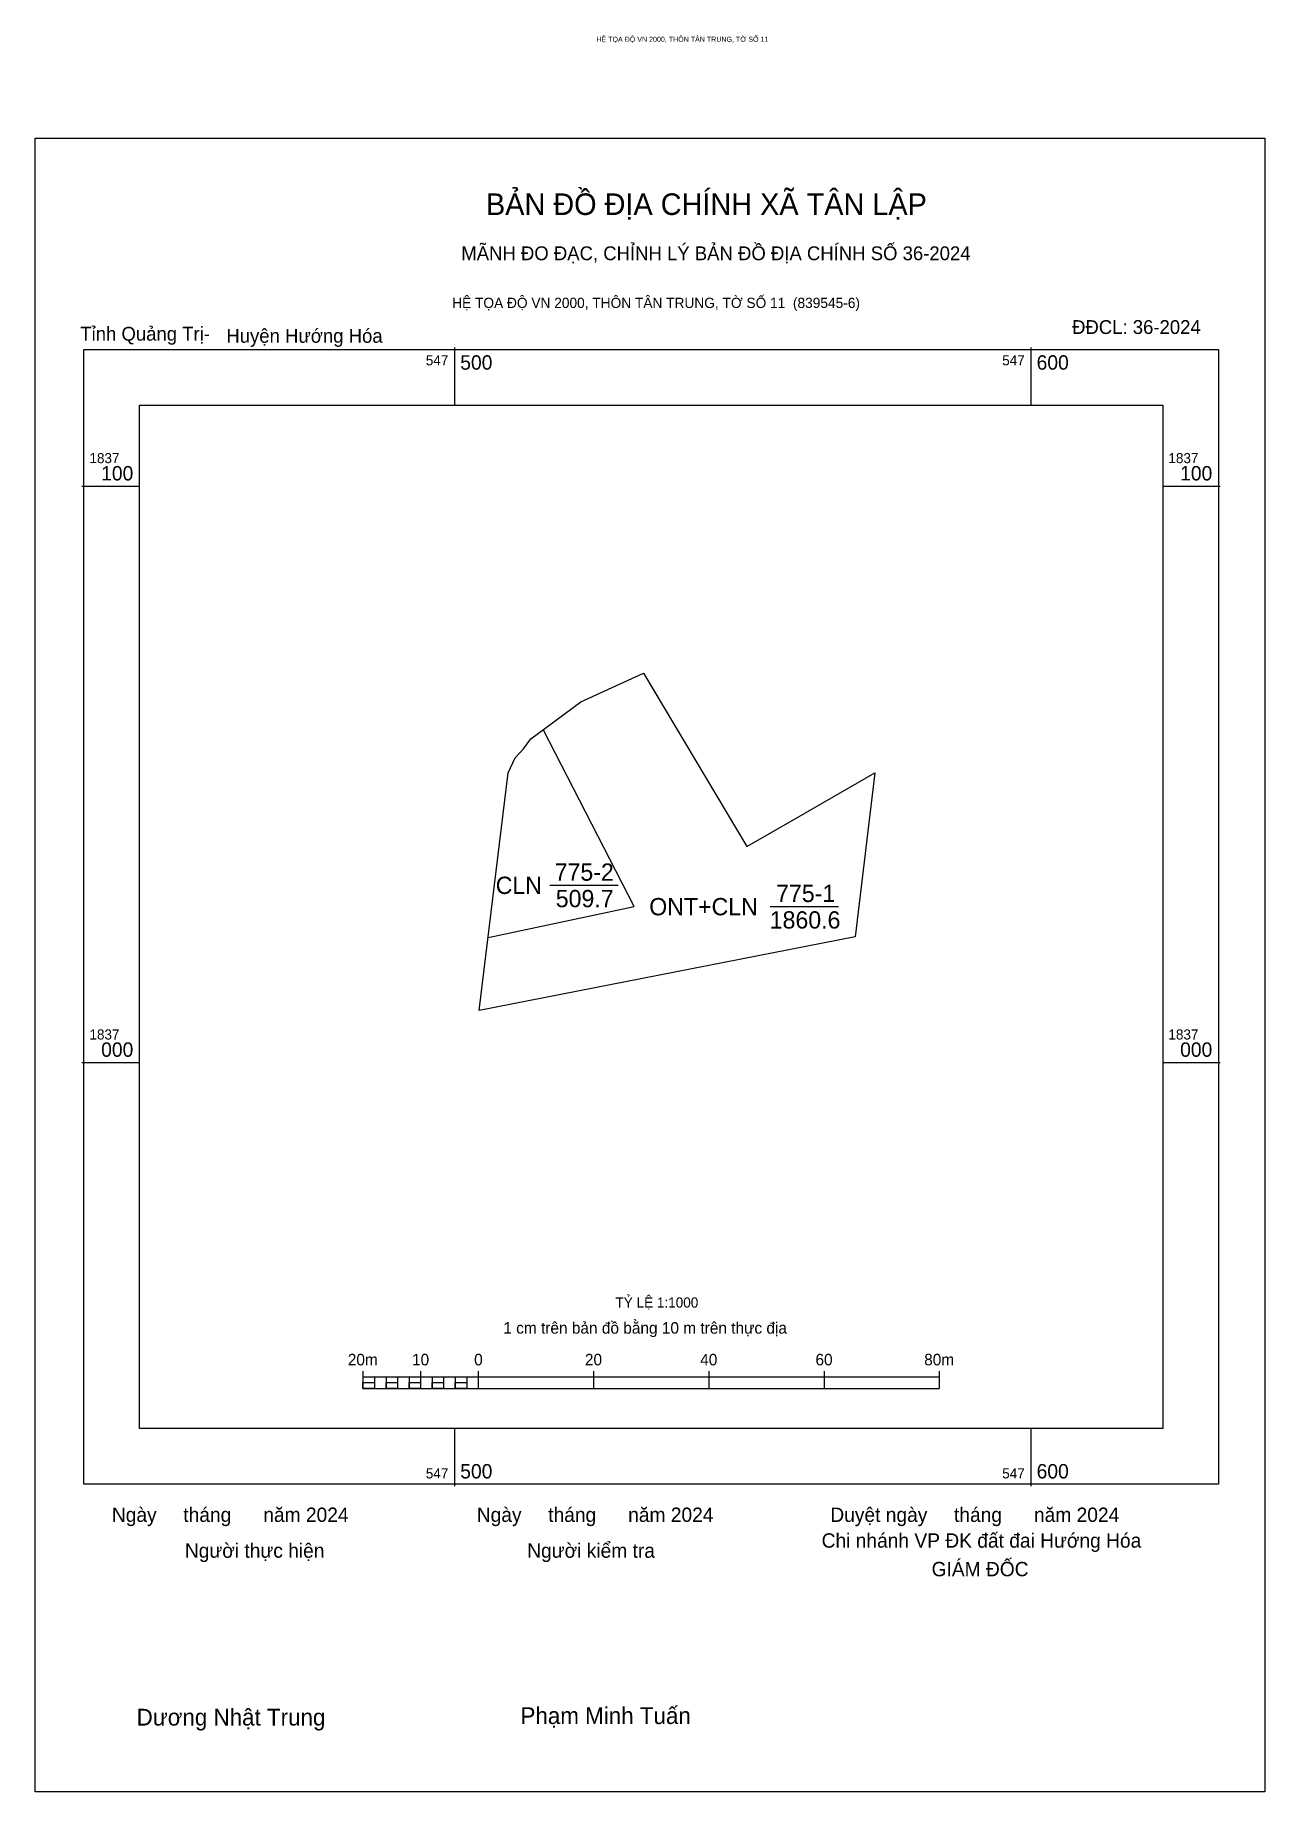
# Model space of a CAD drawing. Extents: x 547427 to 547641, y 1836873 to 1837178.
import ezdxf

# ---------------------------------------------------------------- set-up
doc = ezdxf.new("R2010")
doc.units = 0
for name, color, linetype in [('Level 10', 7, 'Continuous'), ('Level 13', 7, 'Continuous'), ('Level 15', 7, 'Continuous'), ('Level 27', 7, 'Continuous'), ('Level 30', 7, 'Continuous'), ('Level 6', 7, 'Continuous'), ('Level 62', 7, 'Continuous'), ('Level 63', 7, 'Continuous'), ('Level 9', 7, 'Continuous')]:
    doc.layers.add(name, color=color, linetype=linetype)

msp = doc.modelspace()

# ---------------------------------------------------------------- linework, layer by layer
at = {"layer": 'Level 10'}
for p, q in [((547531.17, 1837027.09), (547515.38, 1837057.77)), ((547505.82, 1837021.69), (547531.17, 1837027.09))]:
    msp.add_line(p, q, dxfattribs=at)
msp.add_lwpolyline([(547521.9, 1837062.57), (547532.81, 1837067.57), (547550.7, 1837037.49), (547559.38, 1837042.46), (547572.95, 1837050.24), (547569.53, 1837021.82), (547504.28, 1837009.01), (547509.3, 1837050.24), (547510.51, 1837052.85), (547511.95, 1837054.41), (547513.24, 1837056.19)], close=True, dxfattribs=at)
at = {"layer": 'Level 15'}
msp.add_lwpolyline([(547427.24, 1837160.38), (547640.6, 1837160.38), (547640.6, 1836873.46), (547427.24, 1836873.46)], close=True, dxfattribs=at)
at = {"layer": 'Level 27'}
for p, q in [((547532.81, 1837067.57), (547532.81, 1837067.57)), ((547572.95, 1837050.24), (547572.95, 1837050.25)), ((547559.38, 1837042.46), (547559.37, 1837042.47))]:
    msp.add_line(p, q, dxfattribs=at)
at = {"layer": 'Level 30'}
for p, q in [((547516.54, 1837030.75), (547528.37, 1837030.75)), ((547554.78, 1837027.05), (547566.61, 1837027.05))]:
    msp.add_line(p, q, dxfattribs=at)
at = {"layer": 'Level 62'}
msp.add_lwpolyline([(547445.36, 1837114.04), (547622.87, 1837114.04), (547622.87, 1836936.53), (547445.36, 1836936.53)], close=True, dxfattribs=at)
at = {"layer": 'Level 63'}
for p, q in [((547500, 1837124.04), (547500, 1837114.04)), ((547600, 1837124.04), (547600, 1837114.04)), ((547435.36, 1837100), (547445.36, 1837100)), ((547622.87, 1837100), (547632.87, 1837100)), ((547435.36, 1837000), (547445.36, 1837000)), ((547622.87, 1837000), (547632.87, 1837000)), ((547484.12, 1836946.46), (547484.12, 1836943.46)), ((547484.12, 1836945.46), (547584.12, 1836945.46)), ((547486.12, 1836945.46), (547486.12, 1836943.46)), ((547488.12, 1836945.46), (547488.12, 1836943.46)), ((547490.12, 1836945.46), (547490.12, 1836943.46)), ((547492.12, 1836945.46), (547492.12, 1836943.46)), ((547494.12, 1836946.46), (547494.12, 1836943.46)), ((547494.12, 1836945.46), (547494.12, 1836943.46)), ((547496.12, 1836945.46), (547496.12, 1836943.46)), ((547498.12, 1836945.46), (547498.12, 1836943.46)), ((547500.12, 1836945.46), (547500.12, 1836943.46)), ((547502.12, 1836945.46), (547502.12, 1836943.46)), ((547504.12, 1836946.46), (547504.12, 1836943.46)), ((547504.12, 1836945.46), (547504.12, 1836943.46)), ((547524.12, 1836946.46), (547524.12, 1836943.46)), ((547544.12, 1836946.46), (547544.12, 1836943.46)), ((547564.12, 1836946.46), (547564.12, 1836943.46)), ((547584.12, 1836946.46), (547584.12, 1836943.46)), ((547484.12, 1836943.46), (547584.12, 1836943.46)), ((547500, 1836936.53), (547500, 1836926.53)), ((547600, 1836936.53), (547600, 1836926.53))]:
    msp.add_line(p, q, dxfattribs=at)
for points in [[(547435.67, 1837123.72), (547632.56, 1837123.72), (547632.56, 1836926.84), (547435.67, 1836926.84)], [(547484.12, 1836944.46), (547486.12, 1836944.46), (547486.12, 1836943.46), (547484.12, 1836943.46)], [(547484.12, 1836944.46), (547486.12, 1836944.46), (547486.12, 1836943.46), (547484.12, 1836943.46)], [(547488.12, 1836944.46), (547490.12, 1836944.46), (547490.12, 1836943.46), (547488.12, 1836943.46)], [(547492.12, 1836944.46), (547494.12, 1836944.46), (547494.12, 1836943.46), (547492.12, 1836943.46)], [(547496.12, 1836944.46), (547498.12, 1836944.46), (547498.12, 1836943.46), (547496.12, 1836943.46)], [(547500.12, 1836944.46), (547502.12, 1836944.46), (547502.12, 1836943.46), (547500.12, 1836943.46)]]:
    msp.add_lwpolyline(points, close=True, dxfattribs=at)

# ---------------------------------------------------------------- texts
at = {"layer": 'Level 13'}
for s, p in [('775-2', (547517.38, 1837031.55)), ('CLN', (547507.15, 1837029.25)), ('775-1', (547555.8, 1837027.85)), ('509.7', (547517.57, 1837026.95)), ('ONT+CLN', (547533.79, 1837025.55)), ('1860.6', (547554.69, 1837023.25))]:
    msp.add_text(s, height=3, dxfattribs=at).set_placement(p)
at = {"layer": 'Level 6'}
msp.add_text('TỶ LỆ 1:1000', height=1.7579, dxfattribs=at).set_placement((547527.93, 1836957.49))
at = {"layer": 'Level 63'}
for s, height, p in [('HỆ TỌA ĐỘ VN 2000, THÔN TÂN TRUNG, TỜ SỐ 11', 0.8891, (547524.62, 1837177.1)), ('BẢN ĐỒ ĐỊA CHÍNH XÃ TÂN LẬP', 3.7437, (547505.46, 1837147.06)), ('MÃNH ĐO ĐẠC, CHỈNH LÝ BẢN ĐỒ ĐỊA CHÍNH SỐ 36-2024', 2.4022, (547501.18, 1837139.21)), ('HỆ TỌA ĐỘ VN 2000, THÔN TÂN TRUNG, TỜ SỐ 11  (839545-6)', 1.7782, (547499.6, 1837130.92)), ('547', 1.75, (547495.03, 1837120.97)), ('500', 2.5, (547501, 1837120.22)), ('547', 1.75, (547595.03, 1837120.97)), ('600', 2.5, (547601, 1837120.22)), ('1837', 1.75, (547436.67, 1837104)), ('1837', 1.75, (547623.87, 1837104)), ('100', 2.5, (547438.7, 1837101)), ('100', 2.5, (547625.9, 1837101)), ('1837', 1.75, (547436.67, 1837004)), ('000', 2.5, (547438.7, 1837001)), ('1837', 1.75, (547623.87, 1837004)), ('000', 2.5, (547625.9, 1837001)), ('1 cm trên bản đồ bằng 10 m trên thực địa', 2, (547508.47, 1836952.96)), ('20m', 2, (547481.49, 1836947.46)), ('10', 2, (547492.63, 1836947.46)), ('0', 2, (547503.41, 1836947.46)), ('20', 2, (547522.63, 1836947.46)), ('40', 2, (547542.63, 1836947.46)), ('60', 2, (547562.63, 1836947.46)), ('80m', 2, (547581.49, 1836947.46)), ('500', 2.5, (547501, 1836927.84)), ('600', 2.5, (547601, 1836927.84)), ('547', 1.75, (547495.03, 1836927.84)), ('547', 1.75, (547595.03, 1836927.84)), ('Ngày     tháng      năm 2024', 2.4883, (547440.56, 1836920.3)), ('Ngày     tháng      năm 2024', 2.4883, (547503.87, 1836920.3)), ('Duyệt ngày     tháng      năm 2024', 2.4883, (547565.21, 1836920.3)), ('Chi nhánh VP ĐK đất đai Hướng Hóa', 2.4883, (547563.7, 1836915.83)), ('Người thực hiện', 2.4883, (547453.23, 1836914.08)), ('Người kiểm tra', 2.4883, (547512.62, 1836914.08)), ('GIÁM ĐỐC', 2.488, (547582.78, 1836910.87)), ('Dương Nhật Trung', 2.9024, (547444.85, 1836884.97)), ('Phạm Minh Tuấn', 2.9024, (547511.45, 1836885.23))]:
    msp.add_text(s, height=height, dxfattribs=at).set_placement(p)
at = {"layer": 'Level 9'}
for s, p in [('ĐĐCL: 36-2024', (547607.15, 1837126.41)), ('Tỉnh Quảng Trị-', (547435.08, 1837125.25)), ('Huyện Hướng Hóa', (547460.42, 1837124.89))]:
    msp.add_text(s, height=2.4022, dxfattribs=at).set_placement(p)

doc.saveas('drawing.dxf')
